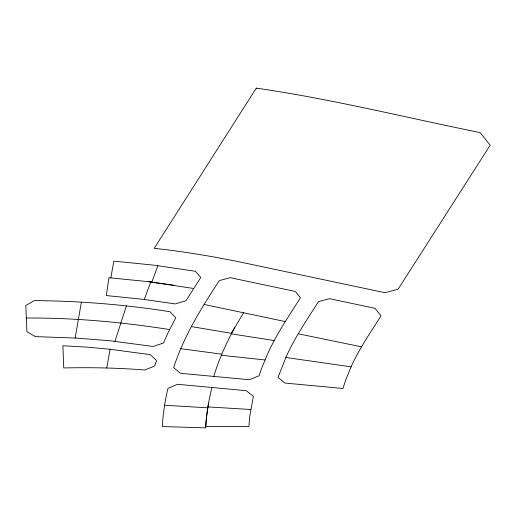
<?xml version="1.0" encoding="UTF-8"?>
<svg xmlns="http://www.w3.org/2000/svg" width="516" height="516" viewBox="0 0 516 516"><rect width="100%" height="100%" fill="white"/><g stroke="black" fill="none" stroke-linecap="round" stroke-linejoin="round"><path stroke-width="0.77" d="M208.503 403.119L206.329 418.444L205.768 426.474L248.893 426.474L249.589 417.425L253.362 396.294L246.222 390.702L177.549 384.285L167.932 388.445C164.965 400.951 162.998 413.709 162.34 426.558L205.665 427.867C206.323 414.238 208.748 400.764 211.85 387.49M81.38 302.176L75.142 338.032L35.333 336.613L26.903 331.665L25.8 305.543L34.262 300.615C79.683 300.912 125.072 304.614 169.938 311.716L175.782 317.779L167.848 333.13L163.514 342.985L153.129 346.468L109.547 340.708L75.142 338.032M106.78 368.011L110.095 349.267L150.33 354.66L156.6 360.574L154.645 365.979L144.873 370.011C117.893 367.85 90.81 367.353 63.758 367.953L62.894 345.752L87.223 347.145L110.095 349.267M110.824 277.86L113.817 261.122L154.419 265.224L195.39 271.281L200.808 277.466L185.96 300.738L175.305 303.924L143.345 299.345L106.354 295.565L108.941 277.711L148.324 281.659L193.771 288.496M213.792 376.409C218.79 359.458 226.24 343.353 234.606 327.821M114.952 341.34L126.388 305.936M144.28 299.474L150.749 282L174.318 285.245M151.807 282.136L157.902 265.708M285.883 357.465L278.014 377.389L284.948 383.059L342.94 388.483L346.101 378.931L351.686 365.483C359.775 347.997 370.714 332.091 381.014 315.882L374.984 308.316L329.414 298.667L318.488 301.583C307.181 319.365 295.281 336.883 286.457 356.092L285.883 357.465L351.112 366.85M265.101 359.968C273.977 337.716 287.702 317.908 300.441 297.771L295.416 291.476L230.252 277.673L219.345 280.575C201.382 307.994 183.767 336.18 173.673 367.592L180.484 373.307L249.338 379.724L259.155 375.738L261.315 369.101L265.101 359.968L221.37 355.26M231.323 333.317L243.591 312.78M26.342 318.043C74.362 317.708 122.273 322.119 169.68 329.576M207.98 406.918L250.847 409.498M164.636 405.241L207.845 407.84M180.826 348.687L221.841 354.182M148.324 281.659L150.749 282M274.26 340.534L231.458 333.891L231.729 333.381L191.307 326.583M298.287 333.807L361.561 346.849M204.072 304.446L285.251 321.571M256.284 88.133L154.232 248.286L170.054 250.176A624.65 360.639 0 0 1 245.287 263.108L384.994 292.714L398.075 289.218L490.2 145.177L480.125 132.586C405.576 117.513 331.627 99.001 256.284 88.133"/></g></svg>
